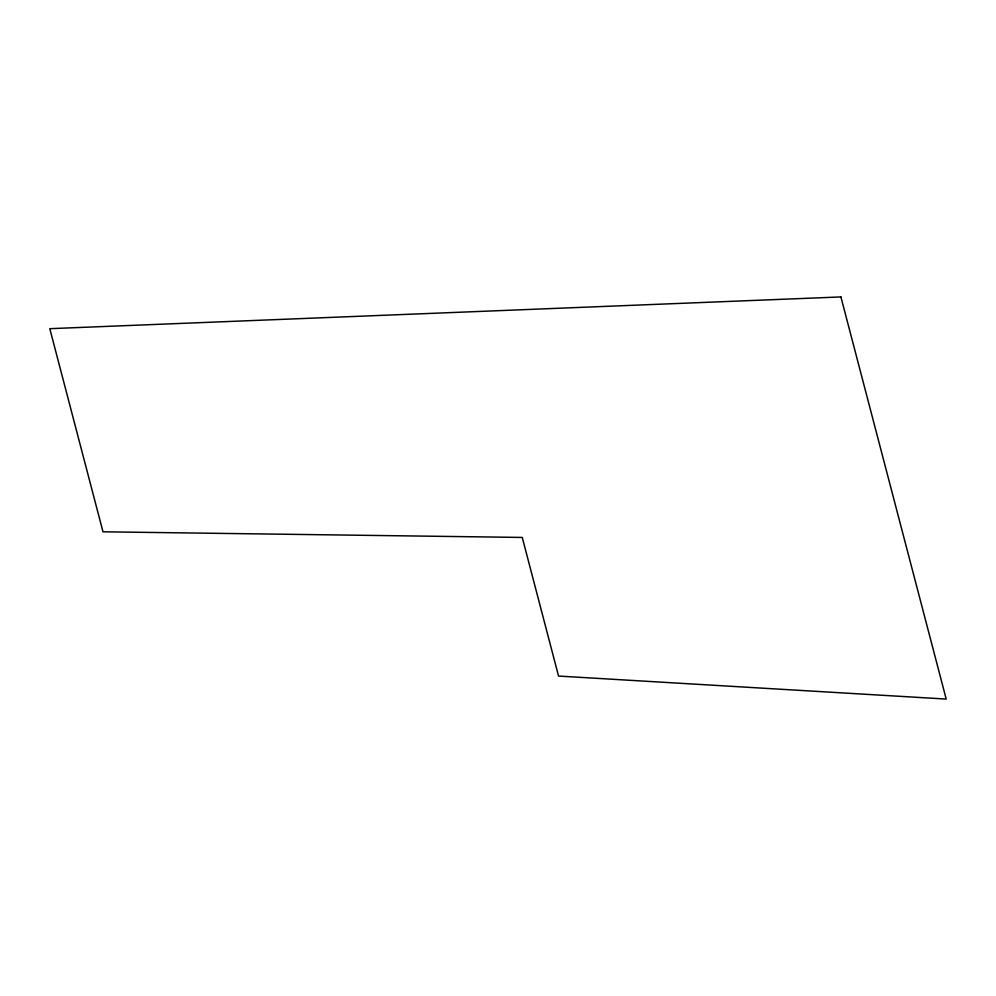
<?xml version="1.0" encoding="UTF-8"?>
<svg xmlns="http://www.w3.org/2000/svg" width="996" height="996" viewBox="0 0 996 996"><rect width="100%" height="100%" fill="white"/><g stroke="black" fill="none" stroke-linecap="round" stroke-linejoin="round"><path stroke-width="1.49" d="M840.91 296.933L49.8 328.68L102.986 531.802L522.253 537.442L558.544 676.06L946.2 699.068L840.91 296.933"/></g></svg>
